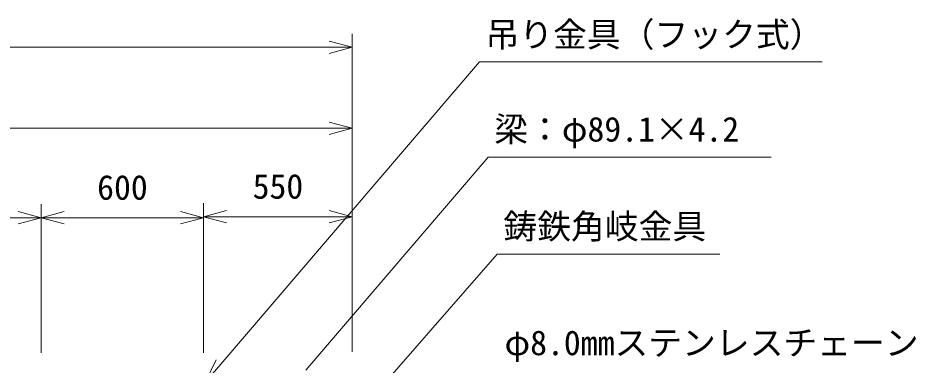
# Model space of a CAD drawing. Units: millimetres at full size, sheet at 1:50; details may follow other scales. Extents: x 750 to 20250, y 750 to 14100.
# Drawn here: x 7786 to 11107, y 6113 to 7398 of the extents above; entities that cross this region are included whole.
import ezdxf
from ezdxf.enums import TextEntityAlignment as Align

# ---------------------------------------------------------------- set-up
doc = ezdxf.new("R2010")
doc.units = ezdxf.units.MM
doc.header["$LTSCALE"] = 50
doc.layers.add('D-STR-DIM', color=7, linetype='Continuous', lineweight=13)
doc.layers.add('D-STR-HTXT', color=7, linetype='Continuous', lineweight=13)
doc.styles.add('ＭＳ ゴシック', font='')
doc.styles.get('ＭＳ ゴシック').set_extended_font_data('MS Gothic')

msp = doc.modelspace()

# ---------------------------------------------------------------- linework, layer by layer
at = {"layer": 'D-STR-DIM'}
for p, q in [((8936.93, 7312.31), (9021.93, 7289.53)), ((9021.93, 6162.39), (9021.93, 7339.53)), ((3106.93, 7289.53), (8936.93, 7289.53)), ((9021.93, 7289.53), (8936.93, 7266.76)), ((9021.93, 7289.53), (8936.93, 7289.53)), ((8936.93, 7012.74), (9021.93, 6989.97)), ((9021.93, 6162.39), (9021.93, 7039.97)), ((6106.93, 6989.97), (8936.93, 6989.97)), ((9021.93, 6989.97), (8936.93, 6967.19)), ((9021.93, 6989.97), (8936.93, 6989.97)), ((8471.93, 6158.44), (8471.93, 6712.39)), ((9021.93, 6162.39), (9021.93, 6712.39)), ((7786.93, 6681.22), (7871.93, 6658.44)), ((7871.93, 6158.44), (7871.93, 6708.44)), ((7871.93, 6158.44), (7871.93, 6708.44)), ((7871.93, 6658.44), (7956.93, 6681.22)), ((8386.93, 6681.22), (8471.93, 6658.44)), ((8471.93, 6158.44), (8471.93, 6708.44)), ((8471.93, 6662.39), (8556.93, 6685.17)), ((8936.93, 6685.17), (9021.93, 6662.39)), ((7356.93, 6658.44), (7786.93, 6658.44)), ((7871.93, 6658.44), (7786.93, 6635.67)), ((7871.93, 6658.44), (7786.93, 6658.44)), ((7956.93, 6635.67), (7871.93, 6658.44)), ((7871.93, 6658.44), (7956.93, 6658.44)), ((7956.93, 6658.44), (8386.93, 6658.44)), ((8471.93, 6658.44), (8386.93, 6635.67)), ((8471.93, 6658.44), (8386.93, 6658.44)), ((8556.93, 6639.62), (8471.93, 6662.39)), ((8471.93, 6662.39), (8556.93, 6662.39)), ((8556.93, 6662.39), (8936.93, 6662.39)), ((9021.93, 6662.39), (8936.93, 6639.62)), ((9021.93, 6662.39), (8936.93, 6662.39))]:
    msp.add_line(p, q, dxfattribs=at)
at = {"layer": 'D-STR-HTXT'}
for p, q in [((8536.14, 6116.99), (9492.03, 7235.73)), ((9492.03, 7235.73), (9510.03, 7235.73)), ((9510.03, 7235.73), (10759.51, 7235.73)), ((8850.37, 6094.1), (9524.46, 6883.1)), ((9524.46, 6883.1), (9542.46, 6883.1)), ((9542.46, 6883.1), (10570.46, 6883.1)), ((9115.51, 6017.08), (9558.27, 6523.81)), ((9558.27, 6523.81), (9576.27, 6523.81)), ((9576.27, 6523.81), (10381.4, 6523.81)), ((8479.29, 6050.47), (8518.31, 6132.23)), ((8479.29, 6050.47), (8536.14, 6116.99))]:
    msp.add_line(p, q, dxfattribs=at)

# ---------------------------------------------------------------- texts
at = {"layer": 'D-STR-DIM', "style": 'ＭＳ ゴシック'}
for s, p in [('600', (8171.93, 6770.94)), ('550', (8746.93, 6774.89))]:
    msp.add_text(s, height=91.64, dxfattribs=at).set_placement(p, align=Align.MIDDLE_CENTER)
at = {"layer": 'D-STR-HTXT', "style": 'ＭＳ ゴシック'}
for s, p in [('吊り金具（フック式）', (9514.53, 7382.94)), ('梁：φ89.1×4.2', (9546.96, 7032.21)), ('鋳鉄角岐金具', (9580.77, 6672.29)), ('φ8.0mmステンレスチェーン', (9584.95, 6241.36))]:
    msp.add_text(s, height=91.64, dxfattribs=at).set_placement(p, align=Align.TOP_LEFT)

doc.saveas('drawing.dxf')
